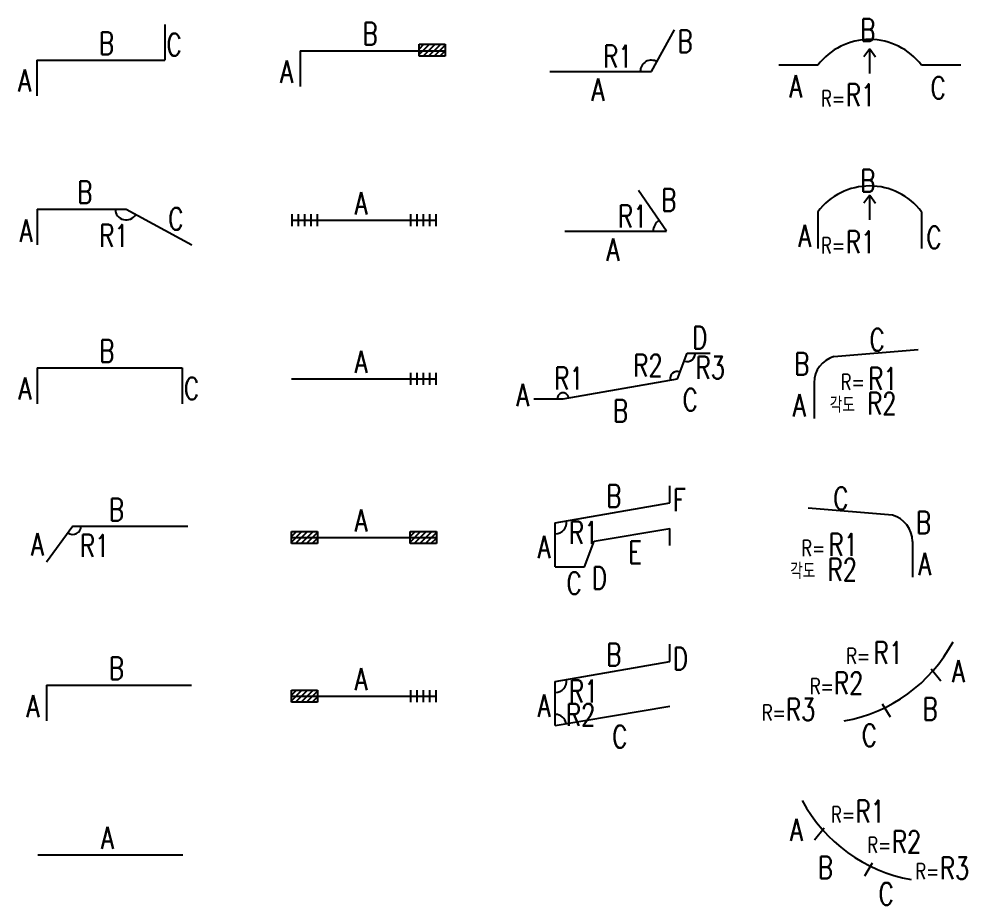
# Model space of a CAD drawing. Header units: millimetres. Extents: x -0.4 to 11.6, y -0.2 to 49.8.
# Drawn here: x -0.286 to 2.704, y -0.176 to 2.616 of the extents above; entities that cross this region are included whole.
import ezdxf
from ezdxf.enums import TextEntityAlignment as Align

# ---------------------------------------------------------------- set-up
doc = ezdxf.new("R2010")
doc.units = ezdxf.units.MM
for name, color, linetype in [('DIM', 7, 'Continuous'), ('SHOP', 2, 'Continuous'), ('TEXTSHOP', 3, 'Continuous')]:
    doc.layers.add(name, color=color, linetype=linetype)
doc.styles.add('ROMANS', font='romans.shx', dxfattribs={"width": 0.75, "bigfont": 'whgtxt.shx'})

# ---------------------------------------------------------------- blocks, each defined once
blk = doc.blocks.new('SSBAR_SHP_1')
at = {"layer": 'SHOP', "color": 2}
blk.add_line((-0.2268, -0.0181), (0.2305, -0.0181), dxfattribs=at)
at = {"layer": 'TEXTSHOP', "color": 4, "style": 'ROMANS', "width": 0.75}
blk.add_attdef('A', text='', height=0.07, dxfattribs=at).set_placement((-0.0068, 0.0005), align=Align.CENTER)
blk = doc.blocks.new('SSBAR_SHP_2')
at = {"layer": 'SHOP', "color": 2}
for q in [(0.2586, 0.0163), (-0.1986, -0.0963)]:
    blk.add_line((-0.1986, 0.0163), q, dxfattribs=at)
at = {"layer": 'TEXTSHOP', "color": 4, "style": 'ROMANS', "width": 0.75}
blk.add_attdef('B', text='', height=0.07, dxfattribs=at).set_placement((0.0214, 0.0349), align=Align.CENTER)
blk.add_attdef('A', text='', height=0.07, dxfattribs=at).set_placement((-0.2213, -0.0845), align=Align.RIGHT)
blk = doc.blocks.new('SSBAR_SHP_3')
at = {"color": 0}
blk.add_arc((-0.1161, 0.018), 0.0264, 233.808, 0, dxfattribs=at)
at = {"layer": 'SHOP', "color": 2}
for q in [(-0.1986, -0.0963), (0.2462, 0.018)]:
    blk.add_line((-0.1161, 0.018), q, dxfattribs=at)
at = {"layer": 'TEXTSHOP', "color": 4, "style": 'ROMANS', "width": 0.75}
blk.add_attdef('B', text='', height=0.07, dxfattribs=at).set_placement((0.0214, 0.0349), align=Align.CENTER)
blk.add_attdef('A', text='', height=0.07, dxfattribs=at).set_placement((-0.2072, -0.0745), align=Align.RIGHT)
blk.add_attdef('R1', (-0.0936, -0.0789), '', height=0.07, dxfattribs=at)
blk = doc.blocks.new('SSBAR_SHP_4')
at = {"layer": 'SHOP', "color": 2}
for p, q in [((-0.2286, 0.0163), (0.2286, 0.0163)), ((-0.2286, 0.0163), (-0.2286, -0.0963)), ((0.2286, 0.0163), (0.2286, -0.0963))]:
    blk.add_line(p, q, dxfattribs=at)
at = {"layer": 'TEXTSHOP', "color": 4, "style": 'ROMANS', "width": 0.75}
blk.add_attdef('B', text='', height=0.07, dxfattribs=at).set_placement((-0.0086, 0.0349), align=Align.CENTER)
blk.add_attdef('A', text='', height=0.07, dxfattribs=at).set_placement((-0.2465, -0.0835), align=Align.RIGHT)
blk.add_attdef('C', (0.2349, -0.0835), '', height=0.07, dxfattribs=at)
blk = doc.blocks.new('SSBAR_SHP_5')
at = {"layer": 'DIM', "color": 7}
blk.add_arc((0.0528, 0.0184), 0.0355, 182.641, 328.8879, dxfattribs=at)
at = {"layer": 'SHOP', "color": 2}
for p, q in [((-0.2286, 0.0167), (-0.2286, -0.0958)), ((-0.2286, 0.0167), (0.0525, 0.0167)), ((0.0525, 0.0167), (0.2596, -0.0958))]:
    blk.add_line(p, q, dxfattribs=at)
at = {"layer": 'TEXTSHOP', "color": 4, "style": 'ROMANS', "width": 0.75}
for tag, p in [('B', (-0.0778, 0.0354)), ('R1', (0.0136, -0.1015))]:
    blk.add_attdef(tag, text='', height=0.07, dxfattribs=at).set_placement(p, align=Align.CENTER)
blk.add_attdef('C', (0.1852, -0.0486), '', height=0.07, dxfattribs=at)
blk.add_attdef('A', text='', height=0.07, dxfattribs=at).set_placement((-0.2427, -0.0861), align=Align.RIGHT)
blk = doc.blocks.new('SSBAR_SHP_6')
at = {"layer": 'SHOP', "color": 2}
for p, q in [((0.1744, 0.0987), (0.1744, -0.0138)), ((-0.2297, -0.0138), (0.1744, -0.0138)), ((-0.2297, -0.0138), (-0.2297, -0.1264))]:
    blk.add_line(p, q, dxfattribs=at)
at = {"layer": 'TEXTSHOP', "color": 4, "style": 'ROMANS', "width": 0.75}
blk.add_attdef('B', text='', height=0.07, dxfattribs=at).set_placement((-0.0097, 0.0048), align=Align.CENTER)
blk.add_attdef('C', (0.1798, 0.0005), '', height=0.07, dxfattribs=at)
blk.add_attdef('A', text='', height=0.07, dxfattribs=at).set_placement((-0.2476, -0.1125), align=Align.RIGHT)
blk = doc.blocks.new('SSBAR_SHP_102')
at = {"color": 40}
for p, q in [((-0.2268, -0.0147), (-0.2111, 0.0011)), ((-0.2268, -0.0324), (-0.1934, 0.0011)), ((-0.2268, 0.0011), (-0.1439, 0.0011)), ((-0.2268, -0.0372), (-0.2268, 0.0011)), ((-0.214, -0.0372), (-0.1757, 0.0011)), ((-0.1963, -0.0372), (-0.158, 0.0011)), ((-0.1439, 0.0011), (-0.1439, -0.0372)), ((0.1485, 0.0011), (0.1485, -0.0372)), ((0.1685, 0.0011), (0.1685, -0.0372)), ((0.1885, 0.0011), (0.1885, -0.0372)), ((0.2085, 0.0011), (0.2085, -0.0372)), ((0.2285, 0.0011), (0.2285, -0.0372)), ((-0.1787, -0.0372), (-0.1439, -0.0024)), ((-0.161, -0.0372), (-0.1439, -0.0201)), ((-0.1439, -0.0372), (-0.2268, -0.0372))]:
    blk.add_line(p, q, dxfattribs=at)
at = {"layer": 'SHOP', "color": 2}
blk.add_line((-0.2268, -0.0181), (0.2305, -0.0181), dxfattribs=at)
at = {"layer": 'TEXTSHOP', "color": 4, "style": 'ROMANS', "width": 0.75}
for tag, height, p in [('A', 0.07, (-0.0068, 0.0005)), ('O1', 0.05, (-0.2603, 0.0087)), ('T1', 0.05, (-0.175, 0.0087))]:
    blk.add_attdef(tag, text='', height=height, dxfattribs=at).set_placement(p, align=Align.CENTER)
blk.add_attdef('COUPLER1', (-0.2862, -0.0993), '', height=0.05, dxfattribs=at)
blk.add_attdef('COUPLER2', text='', height=0.05, dxfattribs=at).set_placement((0.2851, -0.0993), align=Align.RIGHT)
blk = doc.blocks.new('SSBAR_SHP_103')
at = {"color": 40}
for p, q in [((-0.2268, -0.0147), (-0.2111, 0.0011)), ((-0.2268, -0.0324), (-0.1934, 0.0011)), ((-0.2268, 0.0011), (-0.1439, 0.0011)), ((-0.2268, -0.0372), (-0.2268, 0.0011)), ((-0.214, -0.0372), (-0.1757, 0.0011)), ((-0.1963, -0.0372), (-0.158, 0.0011)), ((-0.1439, 0.0011), (-0.1439, -0.0372)), ((0.1475, -0.0372), (0.1475, 0.0011)), ((0.1475, 0.0011), (0.2305, 0.0011)), ((0.1475, -0.0324), (0.1809, 0.0011)), ((0.1475, -0.0147), (0.1633, 0.0011)), ((0.1603, -0.0372), (0.1986, 0.0011)), ((0.178, -0.0372), (0.2163, 0.0011)), ((0.2305, 0.0011), (0.2305, -0.0372)), ((-0.1787, -0.0372), (-0.1439, -0.0024)), ((-0.161, -0.0372), (-0.1439, -0.0201)), ((0.1957, -0.0372), (0.2305, -0.0024)), ((0.2133, -0.0372), (0.2305, -0.0201)), ((-0.1439, -0.0372), (-0.2268, -0.0372)), ((0.2305, -0.0372), (0.1475, -0.0372))]:
    blk.add_line(p, q, dxfattribs=at)
at = {"layer": 'SHOP', "color": 2}
blk.add_line((-0.2268, -0.0181), (0.2305, -0.0181), dxfattribs=at)
at = {"layer": 'TEXTSHOP', "color": 4, "style": 'ROMANS', "width": 0.75}
blk.add_attdef('A', text='', height=0.07, dxfattribs=at).set_placement((-0.0068, 0.0005), align=Align.CENTER)
at = {"layer": 'TEXTSHOP', "color": 30, "true_color": 0xf8991e, "style": 'ROMANS', "width": 0.75}
for tag, p in [('O1', (-0.2268, 0.0087)), ('T1', (-0.1439, 0.0087)), ('T2', (0.1475, 0.0087)), ('O2', (0.2305, 0.0087))]:
    blk.add_attdef(tag, text='', height=0.05, dxfattribs=at).set_placement(p, align=Align.CENTER)
for tag, p in [('COUPLER1', (-0.1853, -0.0448)), ('COUPLER2', (0.189, -0.0448))]:
    blk.add_attdef(tag, text='', height=0.05, dxfattribs=at).set_placement(p, align=Align.TOP_CENTER)
blk = doc.blocks.new('SSBAR_SHP_104')
at = {"color": 40}
for p, q in [((0.1485, 0.0011), (0.1485, -0.0372)), ((0.1685, 0.0011), (0.1685, -0.0372)), ((0.1885, 0.0011), (0.1885, -0.0372)), ((0.2085, 0.0011), (0.2085, -0.0372)), ((0.2285, 0.0011), (0.2285, -0.0372))]:
    blk.add_line(p, q, dxfattribs=at)
at = {"layer": 'SHOP', "color": 2}
blk.add_line((-0.2268, -0.0181), (0.2305, -0.0181), dxfattribs=at)
at = {"layer": 'TEXTSHOP', "color": 4, "style": 'ROMANS', "width": 0.75}
blk.add_attdef('A', text='', height=0.07, dxfattribs=at).set_placement((-0.0068, 0.0005), align=Align.CENTER)
at = {"layer": 'TEXTSHOP', "color": 30, "true_color": 0xf8991e, "style": 'ROMANS', "width": 0.75}
blk.add_attdef('COUPLER1', text='', height=0.05, dxfattribs=at).set_placement((0.1885, -0.0572), align=Align.TOP_CENTER)
blk = doc.blocks.new('SSBAR_SHP_105')
at = {"color": 40}
for p, q in [((-0.2253, 0.0011), (-0.2253, -0.0372)), ((-0.2053, 0.0011), (-0.2053, -0.0372)), ((-0.1853, 0.0011), (-0.1853, -0.0372)), ((-0.1653, 0.0011), (-0.1653, -0.0372)), ((-0.1453, 0.0011), (-0.1453, -0.0372)), ((0.1485, 0.0011), (0.1485, -0.0372)), ((0.1685, 0.0011), (0.1685, -0.0372)), ((0.1885, 0.0011), (0.1885, -0.0372)), ((0.2085, 0.0011), (0.2085, -0.0372)), ((0.2285, 0.0011), (0.2285, -0.0372))]:
    blk.add_line(p, q, dxfattribs=at)
at = {"layer": 'SHOP', "color": 2}
blk.add_line((-0.2268, -0.0181), (0.2305, -0.0181), dxfattribs=at)
at = {"layer": 'TEXTSHOP', "color": 4, "style": 'ROMANS', "width": 0.75}
blk.add_attdef('A', text='', height=0.07, dxfattribs=at).set_placement((-0.0068, 0.0005), align=Align.CENTER)
at = {"layer": 'TEXTSHOP', "color": 30, "true_color": 0xf8991e, "style": 'ROMANS', "width": 0.75}
for tag, p in [('COUPLER1', (-0.1853, -0.0572)), ('COUPLER2', (0.1885, -0.0572))]:
    blk.add_attdef(tag, text='', height=0.05, dxfattribs=at).set_placement(p, align=Align.TOP_CENTER)
blk = doc.blocks.new('SSBAR_SHP_106')
at = {"color": 40}
for p, q in [((0.1757, -0.0009), (0.1757, 0.0374)), ((0.1757, 0.0374), (0.2586, 0.0374)), ((0.1757, 0.004), (0.2091, 0.0374)), ((0.1757, 0.0217), (0.1914, 0.0374)), ((0.1885, -0.0009), (0.2268, 0.0374)), ((0.2061, -0.0009), (0.2445, 0.0374)), ((0.2238, -0.0009), (0.2586, 0.0339)), ((0.2586, 0.0374), (0.2586, -0.0009)), ((0.2415, -0.0009), (0.2586, 0.0163)), ((0.2586, -0.0009), (0.1757, -0.0009))]:
    blk.add_line(p, q, dxfattribs=at)
at = {"layer": 'SHOP', "color": 2}
for q in [(0.2586, 0.0163), (-0.1986, -0.0963)]:
    blk.add_line((-0.1986, 0.0163), q, dxfattribs=at)
at = {"layer": 'TEXTSHOP', "color": 4, "style": 'ROMANS', "width": 0.75}
blk.add_attdef('B', text='', height=0.07, dxfattribs=at).set_placement((0.0214, 0.0349), align=Align.CENTER)
at = {"layer": 'TEXTSHOP', "color": 30, "true_color": 0xf8991e, "style": 'ROMANS', "width": 0.75}
for tag, p in [('T1', (0.1757, 0.0451)), ('O1', (0.2586, 0.0451))]:
    blk.add_attdef(tag, text='', height=0.05, dxfattribs=at).set_placement(p, align=Align.CENTER)
at = {"layer": 'TEXTSHOP', "color": 4, "style": 'ROMANS', "width": 0.75}
blk.add_attdef('A', text='', height=0.07, dxfattribs=at).set_placement((-0.2213, -0.0845), align=Align.RIGHT)
at = {"layer": 'TEXTSHOP', "color": 30, "true_color": 0xf8991e, "style": 'ROMANS', "width": 0.75}
blk.add_attdef('COUPLER1', text='', height=0.05, dxfattribs=at).set_placement((0.2172, -0.0085), align=Align.TOP_CENTER)
blk = doc.blocks.new('SSBAR_SHP_202')
at = {"color": 2}
for p, q in [((0.1663, 0.0913), (0.1663, 0.1453)), ((-0.1944, 0.0286), (0.1663, 0.0913)), ((-0.1944, -0.1104), (-0.1944, 0.0286)), ((-0.1944, -0.1104), (0.1663, -0.0497))]:
    blk.add_line(p, q, dxfattribs=at)
at = {"color": 0}
for centre, radius, start, end in [((-0.1944, 0.0286), 0.0351, 270.1355, 8.7409), ((-0.1944, -0.1104), 0.0346, 9.8707, 89.6959)]:
    blk.add_arc(centre, radius, start, end, dxfattribs=at)
at = {"layer": 'TEXTSHOP', "color": 4, "style": 'ROMANS', "width": 0.75}
for tag, p in [('B', (-0.0095, 0.0779)), ('C', (0.0088, -0.1808))]:
    blk.add_attdef(tag, text='', height=0.07, dxfattribs=at).set_placement(p, align=Align.CENTER)
for tag, p in [('D', (0.1766, 0.0652)), ('R1', (-0.151, -0.0377)), ('R2', (-0.1605, -0.112))]:
    blk.add_attdef(tag, p, '', height=0.07, dxfattribs=at)
blk.add_attdef('A', text='', height=0.07, dxfattribs=at).set_placement((-0.2093, -0.0828), align=Align.RIGHT)
blk = doc.blocks.new('SSBAR_SHP_203')
at = {"color": 2}
for p, q in [((0.1663, 0.0913), (0.1663, 0.1453)), ((-0.1944, 0.0286), (0.1663, 0.0913)), ((-0.1944, -0.1104), (-0.1944, 0.0286)), ((-0.0723, -0.0298), (0.1663, 0.0104)), ((0.1663, -0.0436), (0.1663, 0.0104)), ((-0.1025, -0.1106), (-0.0723, -0.0298)), ((-0.1944, -0.1104), (-0.1024, -0.1104))]:
    blk.add_line(p, q, dxfattribs=at)
at = {"color": 0}
blk.add_arc((-0.1944, 0.0286), 0.0351, 270.1355, 8.7409, dxfattribs=at)
at = {"layer": 'TEXTSHOP', "color": 4, "style": 'ROMANS', "width": 0.75}
for tag, p in [('B', (-0.0095, 0.0779)), ('E', (0.057, -0.0998))]:
    blk.add_attdef(tag, text='', height=0.07, dxfattribs=at).set_placement(p, align=Align.CENTER)
for tag, p in [('F', (0.1766, 0.0652)), ('R1', (-0.151, -0.0377)), ('D', (-0.0789, -0.1806))]:
    blk.add_attdef(tag, p, '', height=0.07, dxfattribs=at)
for tag, p in [('A', (-0.2093, -0.0828)), ('C', (-0.1117, -0.1971))]:
    blk.add_attdef(tag, text='', height=0.07, dxfattribs=at).set_placement(p, align=Align.RIGHT)
blk = doc.blocks.new('SSBAR_SHP_204')
at = {"color": 2}
for p, q in [((0.1907, -0.018), (0.2209, 0.0628)), ((0.2209, 0.0628), (0.2937, 0.0628)), ((-0.1699, -0.0805), (0.1908, -0.0178)), ((-0.2619, -0.0805), (-0.1699, -0.0805))]:
    blk.add_line(p, q, dxfattribs=at)
at = {"color": 0}
for centre, radius, start, end in [((0.2209, 0.0628), 0.026, 251.5642, 4.6457), ((0.1908, -0.0178), 0.0234, 71.5293, 190.7527), ((-0.1699, -0.0805), 0.0184, 12.0824, 190.4125)]:
    blk.add_arc(centre, radius, start, end, dxfattribs=at)
at = {"layer": 'TEXTSHOP', "color": 4, "style": 'ROMANS', "width": 0.75}
blk.add_attdef('D', text='', height=0.07, dxfattribs=at).set_placement((0.2615, 0.077), align=Align.CENTER)
for tag, p in [('R2', (0.1441, -0.0107)), ('A', (-0.2768, -0.1041)), ('B', (0.0349, -0.1538))]:
    blk.add_attdef(tag, text='', height=0.07, dxfattribs=at).set_placement(p, align=Align.RIGHT)
for tag, p in [('R3', (0.2483, -0.0174)), ('R1', (-0.1973, -0.0512)), ('C', (0.2075, -0.1189))]:
    blk.add_attdef(tag, p, '', height=0.07, dxfattribs=at)
blk = doc.blocks.new('SSBAR_SHP_205')
at = {"color": 2}
for p, q in [((0.1558, -0.0525), (0.068, 0.0757)), ((-0.1644, -0.0525), (0.1558, -0.0525))]:
    blk.add_line(p, q, dxfattribs=at)
at = {"color": 0}
blk.add_arc((0.1558, -0.0525), 0.0415, 125.5469, 180, dxfattribs=at)
at = {"layer": 'TEXTSHOP', "color": 4, "style": 'ROMANS', "width": 0.75}
blk.add_attdef('B', (0.14, 0.0111), '', height=0.07, dxfattribs=at)
blk.add_attdef('R1', text='', height=0.07, dxfattribs=at).set_placement((0.0959, -0.0406), align=Align.RIGHT)
blk.add_attdef('A', text='', height=0.07, dxfattribs=at).set_placement((-0.0125, -0.1455), align=Align.CENTER)
blk = doc.blocks.new('SSBAR_SHP_206')
at = {"color": 2}
for p, q in [((0.1085, -0.0487), (0.1818, 0.0824)), ((-0.2117, -0.0487), (0.1085, -0.0487))]:
    blk.add_line(p, q, dxfattribs=at)
at = {"color": 0}
blk.add_arc((0.1085, -0.0487), 0.0351, 58.487, 180, dxfattribs=at)
at = {"layer": 'TEXTSHOP', "color": 4, "style": 'ROMANS', "width": 0.75}
blk.add_attdef('B', (0.1911, 0.0111), '', height=0.07, dxfattribs=at)
blk.add_attdef('R1', text='', height=0.07, dxfattribs=at).set_placement((0.0487, -0.0367), align=Align.RIGHT)
blk.add_attdef('A', text='', height=0.07, dxfattribs=at).set_placement((-0.0598, -0.1417), align=Align.CENTER)
blk = doc.blocks.new('SSBAR_SHP_301')
at = {"color": 2}
for p, q in [((-0.1775, 0.0295), (-0.1463, 0.0665)), ((-0.0181, -0.0848), (0.0062, -0.0432))]:
    blk.add_line(p, q, dxfattribs=at)
blk.add_arc((0.2128, 0.3818), 0.4857, 208.0927, 259.8832, dxfattribs=at)
at = {"layer": 'TEXTSHOP', "style": 'ROMANS', "width": 0.75}
for p in [(-0.1247, 0.0836), (-0.0103, -0.0122), (0.141, -0.0953)]:
    blk.add_text('R=', height=0.05, dxfattribs=at).set_placement(p)
at = {"layer": 'TEXTSHOP', "color": 4, "style": 'ROMANS', "width": 0.75}
for tag, p in [('R1', (-0.0473, 0.0836)), ('R2', (0.0671, -0.0122)), ('R3', (0.2184, -0.0953))]:
    blk.add_attdef(tag, p, '', height=0.07, dxfattribs=at)
for tag, p in [('A', (-0.214, 0.0256)), ('B', (-0.1193, -0.0933)), ('C', (0.0725, -0.1765))]:
    blk.add_attdef(tag, text='', height=0.07, dxfattribs=at).set_placement(p, align=Align.RIGHT)
blk = doc.blocks.new('SSBAR_SHP_302')
at = {"color": 2}
for p, q in [((0.2216, 0.0295), (0.1904, 0.0665)), ((0.0621, -0.0848), (0.0378, -0.0432))]:
    blk.add_line(p, q, dxfattribs=at)
blk.add_arc((-0.1688, 0.3818), 0.4857, 280.1168, 331.9073, dxfattribs=at)
at = {"layer": 'TEXTSHOP', "style": 'ROMANS', "width": 0.75}
for p in [(-0.0772, 0.0836), (-0.1916, -0.0122), (-0.3429, -0.0953)]:
    blk.add_text('R=', height=0.05, dxfattribs=at).set_placement(p)
at = {"layer": 'TEXTSHOP', "color": 4, "style": 'ROMANS', "width": 0.75}
for tag, p in [('R1', (0.0098, 0.0836)), ('A', (0.2569, 0.0256)), ('R2', (-0.1153, -0.0122)), ('R3', (-0.2666, -0.0953)), ('B', (0.164, -0.0933)), ('C', (-0.0278, -0.1765))]:
    blk.add_attdef(tag, p, '', height=0.07, dxfattribs=at)
blk = doc.blocks.new('SSBAR_SHP_303')
at = {"color": 2}
blk.add_arc((0.0458, -0.0303), 0.0858, 0, 74.2351, dxfattribs=at)
at = {"layer": 'SHOP', "color": 2}
for p, q in [((0.0691, 0.0523), (-0.1968, 0.0744)), ((0.1316, -0.0303), (0.1316, -0.1428))]:
    blk.add_line(p, q, dxfattribs=at)
at = {"layer": 'TEXTSHOP', "color": 3, "style": 'ROMANS', "width": 0.75}
blk.add_text('R=', height=0.05, dxfattribs=at).set_placement((-0.1809, -0.0766), align=Align.CENTER)
blk.add_text('각도', height=0.05, dxfattribs=at).set_placement((-0.2537, -0.1486))
at = {"layer": 'TEXTSHOP', "color": 4, "style": 'ROMANS', "width": 0.75}
for tag, p in [('C', (-0.1174, 0.0703)), ('B', (0.1429, -0.0057)), ('R1', (-0.132, -0.0759)), ('R2', (-0.1353, -0.1542)), ('A', (0.1506, -0.1363))]:
    blk.add_attdef(tag, p, '', height=0.07, dxfattribs=at)
blk = doc.blocks.new('SSBAR_SHP_304')
at = {"color": 2}
blk.add_arc((-0.0925, -0.0303), 0.0858, 105.7649, 180, dxfattribs=at)
at = {"layer": 'SHOP', "color": 2}
for p, q in [((-0.1158, 0.0523), (0.1501, 0.0744)), ((-0.1783, -0.0303), (-0.1783, -0.1428))]:
    blk.add_line(p, q, dxfattribs=at)
at = {"layer": 'TEXTSHOP', "color": 3, "style": 'ROMANS', "width": 0.75}
blk.add_text('R=', height=0.05, dxfattribs=at).set_placement((-0.0565, -0.0531), align=Align.CENTER)
blk.add_text('각도', height=0.05, dxfattribs=at).set_placement((-0.1292, -0.1251))
at = {"layer": 'TEXTSHOP', "color": 4, "style": 'ROMANS', "width": 0.75}
for tag, p in [('C', (0.0439, 0.0703)), ('B', (-0.1933, -0.0057)), ('A', (-0.2046, -0.1363))]:
    blk.add_attdef(tag, text='', height=0.07, dxfattribs=at).set_placement(p, align=Align.RIGHT)
for tag, p in [('R1', (-0.0076, -0.0523)), ('R2', (-0.0108, -0.1307))]:
    blk.add_attdef(tag, p, '', height=0.07, dxfattribs=at)
blk = doc.blocks.new('SSBAR_SHP_305')
at = {"color": 0}
for p, q in [((-0.003, 0.0609), (-0.0211, 0.0359)), ((-0.003, -0.0169), (-0.003, 0.0609)), ((-0.003, 0.0609), (0.0151, 0.0359))]:
    blk.add_line(p, q, dxfattribs=at)
at = {"color": 2}
for p, q in [((-0.1665, 0.0088), (-0.1665, -0.1071)), ((0.1605, 0.0088), (0.1605, -0.1071))]:
    blk.add_line(p, q, dxfattribs=at)
blk.add_arc((-0.003, -0.115), 0.2051, 37.135, 142.865, dxfattribs=at)
at = {"layer": 'TEXTSHOP', "color": 3, "style": 'ROMANS', "width": 0.75}
blk.add_text('R=', height=0.05, dxfattribs=at).set_placement((-0.1563, -0.1225))
at = {"layer": 'TEXTSHOP', "color": 4, "style": 'ROMANS', "width": 0.75}
blk.add_attdef('B', text='', height=0.07, dxfattribs=at).set_placement((-0.0086, 0.0715), align=Align.CENTER)
blk.add_attdef('A', text='', height=0.07, dxfattribs=at).set_placement((-0.1871, -0.1023), align=Align.RIGHT)
for tag, p in [('R1', (-0.0781, -0.1215)), ('C', (0.1761, -0.1071))]:
    blk.add_attdef(tag, p, '', height=0.07, dxfattribs=at)
blk = doc.blocks.new('SSBAR_SHP_306')
at = {"color": 0}
for p, q in [((-0.003, 0.0225), (-0.0211, -0.0025)), ((-0.003, -0.0553), (-0.003, 0.0225)), ((-0.003, 0.0225), (0.0151, -0.0025))]:
    blk.add_line(p, q, dxfattribs=at)
at = {"color": 2}
for p, q in [((-0.1665, -0.0296), (-0.29, -0.0296)), ((0.284, -0.0296), (0.1605, -0.0296))]:
    blk.add_line(p, q, dxfattribs=at)
blk.add_arc((-0.003, -0.1534), 0.2051, 37.135, 142.865, dxfattribs=at)
at = {"layer": 'TEXTSHOP', "color": 3, "style": 'ROMANS', "width": 0.75}
blk.add_text('R=', height=0.05, dxfattribs=at).set_placement((-0.1563, -0.1593))
at = {"layer": 'TEXTSHOP', "color": 4, "style": 'ROMANS', "width": 0.75}
blk.add_attdef('B', text='', height=0.07, dxfattribs=at).set_placement((-0.0086, 0.0464), align=Align.CENTER)
blk.add_attdef('A', text='', height=0.07, dxfattribs=at).set_placement((-0.2155, -0.1308), align=Align.RIGHT)
for tag, p in [('R1', (-0.0781, -0.1583)), ('C', (0.1895, -0.1355))]:
    blk.add_attdef(tag, p, '', height=0.07, dxfattribs=at)

msp = doc.modelspace()

# ---------------------------------------------------------------- block references
for name, p, values in [('SSBAR_SHP_106', (0.8, 2.5), {'B': 'B', 'A': 'A'}), ('SSBAR_SHP_306', (2.4, 2.5), {'R1': 'R1', 'A': 'A', 'B': 'B', 'C': 'C'}), ('SSBAR_SHP_6', (0, 2.5), {'C': 'C', 'B': 'B', 'A': 'A'}), ('SSBAR_SHP_206', (1.6, 2.5), {'B': 'B', 'A': 'A', 'R1': 'R1'}), ('SSBAR_SHP_305', (2.4, 2), {'R1': 'R1', 'A': 'A', 'B': 'B', 'C': 'C'}), ('SSBAR_SHP_5', (0, 2), {'A': 'A', 'B': 'B', 'R1': 'R1', 'C': 'C'}), ('SSBAR_SHP_105', (0.8, 2), {'A': 'A'}), ('SSBAR_SHP_205', (1.6, 2), {'B': 'B', 'A': 'A', 'R1': 'R1'}), ('SSBAR_SHP_204', (1.6, 1.5), {'R3': 'R3', 'R2': 'R2', 'C': 'C', 'D': 'D', 'B': 'B', 'A': 'A', 'R1': 'R1'}), ('SSBAR_SHP_304', (2.4, 1.5), {'C': 'C', 'B': 'B', 'A': 'A', 'R2': 'R2', 'R1': 'R1'}), ('SSBAR_SHP_4', (0, 1.5), {'C': 'C', 'B': 'B', 'A': 'A'}), ('SSBAR_SHP_104', (0.8, 1.5), {'A': 'A'}), ('SSBAR_SHP_203', (1.6, 1), {'E': 'E', 'D': 'D', 'F': 'F', 'B': 'B', 'C': 'C', 'A': 'A', 'R1': 'R1'}), ('SSBAR_SHP_303', (2.4, 1), {'R2': 'R2', 'R1': 'R1', 'B': 'B', 'C': 'C', 'A': 'A'}), ('SSBAR_SHP_3', (0, 1), {'R1': 'R1', 'B': 'B', 'A': 'A'}), ('SSBAR_SHP_103', (0.8, 1), {'A': 'A'}), ('SSBAR_SHP_202', (1.6, 0.5), {'D': 'D', 'B': 'B', 'C': 'C', 'A': 'A', 'R2': 'R2', 'R1': 'R1'}), ('SSBAR_SHP_302', (2.4, 0.5), {'A': 'A', 'B': 'B', 'R1': 'R1', 'R2': 'R2', 'R3': 'R3', 'C': 'C'}), ('SSBAR_SHP_2', (0, 0.5), {'B': 'B', 'A': 'A'}), ('SSBAR_SHP_102', (0.8, 0.5), {'A': 'A'}), ('SSBAR_SHP_301', (2.4, 0), {'R3': 'R3', 'R2': 'R2', 'R1': 'R1', 'C': 'C', 'B': 'B', 'A': 'A'}), ('SSBAR_SHP_1', (0, 0), {'A': 'A'})]:
    msp.add_blockref(name, p).add_auto_attribs(values)

doc.saveas('drawing.dxf')
